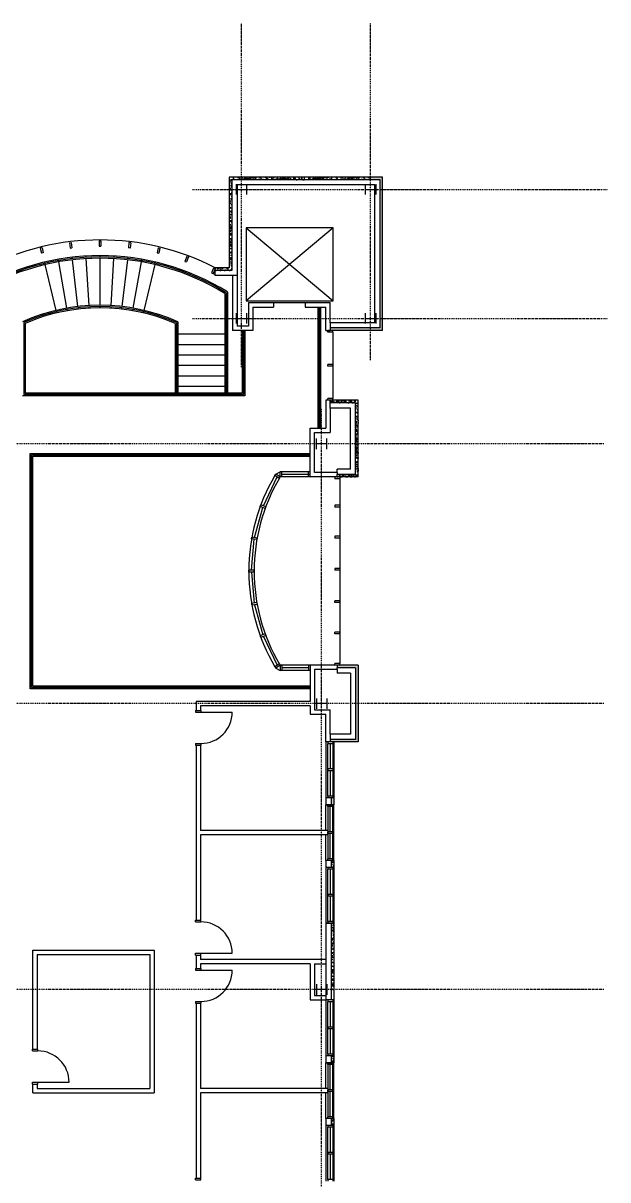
# Model space of a CAD drawing. Header units: inches. Extents: x -37 to 8263, y -3768 to 3636.
# Drawn here: x 2595 to 3265, y 86 to 1413 of the extents above; entities that cross this region are included whole.
import ezdxf

# ---------------------------------------------------------------- set-up
doc = ezdxf.new("R2010")
doc.units = ezdxf.units.IN
doc.header["$MEASUREMENT"] = 0
doc.linetypes.add('DASHDOTX2', pattern=[2, 1, -0.5, 0, -0.5])
for name, color, linetype in [('DOORS', 2, 'Continuous'), ('MECHANICAL', 5, 'Continuous'), ('poche', 1, 'Continuous'), ('SPECIALTIES', 1, 'Continuous'), ('STAIRS', 2, 'Continuous'), ('STRUCTURE', 1, 'DASHDOTX2'), ('WALLS', 4, 'Continuous'), ('WINDOWS', 2, 'Continuous')]:
    doc.layers.add(name, color=color, linetype=linetype)

msp = doc.modelspace()

# ---------------------------------------------------------------- hatches: boundary and pattern name
at = {"layer": 'poche'}
h = msp.add_hatch(dxfattribs=at)
h.set_pattern_fill('AR-SAND', color=256, scale=2, style=0)
h.paths.add_polyline_path([(2834.2, 1222.6), (2831.2, 1222.6), (2831.2, 1132.6), (2815.2, 1132.6), (2815.2, 1129.6), (2834.2, 1129.6)])
h.paths.add_polyline_path([(2834.2, 1233.6), (2845.2, 1233.6), (2845.2, 1236.6), (2831.2, 1236.6), (2831.2, 1222.6), (2834.2, 1222.6)])
h = msp.add_hatch(dxfattribs=at)
h.set_pattern_fill('AR-SAND', color=256, scale=2, style=0)
h.paths.add_polyline_path([(2993.2, 1236.6), (2845.2, 1236.6), (2845.2, 1233.6), (2993.2, 1233.6)])
h = msp.add_hatch(dxfattribs=at)
h.set_pattern_fill('AR-SAND', color=256, scale=2, style=0)
h.paths.add_polyline_path([(3007.2, 1222.6), (3004.2, 1222.6), (3004.2, 1074.6), (3007.2, 1074.6)])
h.paths.add_polyline_path([(3007.2, 1236.6), (2993.2, 1236.6), (2993.2, 1233.6), (3004.2, 1233.6), (3004.2, 1222.6), (3007.2, 1222.6)])
h.paths.add_polyline_path([(2993.2, 1063.6), (2947.2, 1063.6), (2947.2, 1060.6), (2993.2, 1060.6)])
h.paths.add_polyline_path([(3007.2, 1074.6), (3004.2, 1074.6), (3004.2, 1063.6), (2993.2, 1063.6), (2993.2, 1060.6), (3007.2, 1060.6)])
h = msp.add_hatch(dxfattribs=at)
h.set_pattern_fill('AR-SAND', color=256, scale=2, style=0)
h.paths.add_polyline_path([(2979.2, 980.6), (2947.2, 980.6), (2947.2, 977.6), (2976.2, 977.6), (2976.2, 930.6), (2979.2, 930.6)])
h.paths.add_polyline_path([(2979.2, 930.6), (2976.2, 930.6), (2976.2, 895.6), (2955.2, 895.6), (2955.2, 892.6), (2956.2, 892.6), (2958.2, 892.6), (2979.2, 892.6)])
h = msp.add_hatch(dxfattribs=at)
h.set_pattern_fill('AR-SAND', color=256, scale=2, style=0)
h.paths.add_polyline_path([(2979.2, 676.6), (2955.2, 676.6), (2955.2, 673.6), (2976.2, 673.6), (2976.2, 632.6), (2979.2, 632.6)])
h.paths.add_polyline_path([(2979.2, 632.6), (2976.2, 632.6), (2976.2, 591.6), (2947.2, 591.6), (2947.2, 588.6), (2979.2, 588.6)])
h.paths.add_polyline_path([(2951.2, 524.6), (2948.2, 524.6), (2948.2, 516.6), (2950.2, 516.6), (2951.2, 516.6)])
h = msp.add_hatch(dxfattribs=at)
h.set_pattern_fill('AR-SAND', color=256, scale=2, style=0)
h.paths.add_polyline_path([(2951.2, 380.6), (2948.2, 380.6), (2948.2, 304.6), (2951.2, 304.6)])
h.paths.add_polyline_path([(2951.2, 452.6), (2948.2, 452.6), (2948.2, 444.6), (2950.2, 444.6), (2951.2, 444.6)])
h = msp.add_hatch(dxfattribs=at)
h.set_pattern_fill('AR-SAND', color=256, scale=2, style=0)
h.paths.add_polyline_path([(2951.2, 228.6), (2948.2, 228.6), (2948.2, 220.6), (2950.2, 220.6), (2951.2, 220.6)])
h.paths.add_polyline_path([(2951.2, 156.6), (2948.2, 156.6), (2948.2, 148.6), (2950.2, 148.6), (2951.2, 148.6)])

# ---------------------------------------------------------------- linework, layer by layer
at = {"layer": 'DOORS', "linetype": 'Continuous'}
for p, q in [((2792.7, 624.9), (2798.7, 624.9)), ((2792.7, 624.9), (2792.7, 622.9)), ((2798.7, 624.9), (2798.7, 622.9)), ((2792.7, 622.9), (2798.7, 622.9)), ((2792.7, 586.9), (2798.7, 586.9)), ((2792.7, 586.9), (2792.7, 584.9)), ((2792.7, 584.9), (2798.7, 584.9)), ((2798.7, 586.9), (2798.7, 584.9)), ((2792.7, 382.2), (2792.7, 384.2)), ((2792.7, 384.2), (2798.7, 384.2)), ((2792.7, 382.2), (2798.7, 382.2)), ((2798.7, 382.2), (2798.7, 384.2)), ((2792.7, 344.2), (2792.7, 346.2)), ((2792.7, 346.2), (2798.7, 346.2)), ((2798.7, 344.2), (2798.7, 346.2)), ((2792.7, 344.2), (2798.7, 344.2)), ((2792.7, 328.9), (2798.7, 328.9)), ((2792.7, 328.9), (2792.7, 326.9)), ((2792.7, 326.9), (2798.7, 326.9)), ((2798.7, 328.9), (2798.7, 326.9)), ((2792.7, 290.9), (2798.7, 290.9)), ((2792.7, 290.9), (2792.7, 288.9)), ((2792.7, 288.9), (2798.7, 288.9)), ((2798.7, 290.9), (2798.7, 288.9)), ((2605.7, 234.2), (2605.7, 236.2)), ((2605.7, 236.2), (2611.7, 236.2)), ((2605.7, 234.2), (2611.7, 234.2)), ((2611.7, 234.2), (2611.7, 236.2)), ((2605.7, 196.2), (2605.7, 198.2)), ((2605.7, 198.2), (2611.7, 198.2)), ((2605.7, 196.2), (2611.7, 196.2)), ((2611.7, 196.2), (2611.7, 198.2)), ((2792.7, 86.2), (2792.7, 88.2)), ((2792.7, 88.2), (2798.7, 88.2)), ((2792.7, 86.2), (2798.7, 86.2)), ((2798.7, 86.2), (2798.7, 88.2))]:
    msp.add_line(p, q, dxfattribs=at)
at = {"layer": 'DOORS', "color": 4, "linetype": 'Continuous'}
for p, q in [((2798.7, 622.9), (2834.7, 622.9)), ((2798.7, 346.2), (2834.7, 346.2)), ((2798.7, 326.9), (2834.7, 326.9)), ((2611.7, 198.2), (2647.7, 198.2))]:
    msp.add_line(p, q, dxfattribs=at)
at = {"layer": 'DOORS', "color": 1, "linetype": 'Continuous'}
for centre, start, end in [((2798.7, 622.9), 270, 0), ((2798.7, 346.2), 0, 90), ((2798.7, 326.9), 270, 0), ((2611.7, 198.2), 0, 90)]:
    msp.add_arc(centre, 36, start, end, dxfattribs=at)
at = {"layer": 'MECHANICAL', "color": 3}
for p, q in [((2950.6, 1178.6), (2850.6, 1178.6)), ((2850.6, 1178.6), (2850.6, 1094.6)), ((2950.6, 1094.6), (2950.6, 1178.6)), ((2850.6, 1094.6), (2950.6, 1094.6))]:
    msp.add_line(p, q, dxfattribs=at)
at = {"layer": 'MECHANICAL', "color": 1}
for p, q in [((2850.6, 1178.6), (2950.6, 1094.6)), ((2950.6, 1178.6), (2850.6, 1094.6))]:
    msp.add_line(p, q, dxfattribs=at)
at = {"layer": 'poche', "color": 2}
for p, q in [((3004.2, 1233.6), (2834.2, 1233.6)), ((2834.2, 1233.6), (2834.2, 1129.6)), ((3004.2, 1063.6), (3004.2, 1233.6)), ((2834.2, 1129.6), (2815.2, 1129.6)), ((3004.2, 1063.6), (2947.2, 1063.6)), ((2976.2, 977.6), (2947.2, 977.6)), ((2976.2, 895.6), (2976.2, 977.6)), ((2976.2, 895.6), (2955.2, 895.6)), ((2976.2, 673.6), (2955.2, 673.6)), ((2976.2, 673.6), (2976.2, 591.6)), ((2976.2, 591.6), (2947.2, 591.6)), ((2948.2, 524.6), (2948.2, 516.6)), ((2948.2, 452.6), (2948.2, 444.6)), ((2948.2, 380.6), (2948.2, 292.6)), ((2948.2, 228.6), (2948.2, 220.6)), ((2948.2, 156.6), (2948.2, 148.6))]:
    msp.add_line(p, q, dxfattribs=at)
at = {"layer": 'SPECIALTIES', "color": 1}
for p, q in [((2933.2, 948.6), (2933.2, 1087.6)), ((2934.7, 948.6), (2934.7, 1087.6)), ((2847.7, 1060.6), (2847.7, 987.1)), ((2849.2, 1060.6), (2849.2, 985.6)), ((2849.2, 985.6), (2594.2, 985.6)), ((2847.7, 987.1), (2595.7, 987.1))]:
    msp.add_line(p, q, dxfattribs=at)
for points in [[(2924.2, 649.6), (2603.2, 649.6), (2603.2, 919.6), (2924.2, 919.6)], [(2924.2, 651.1), (2604.7, 651.1), (2604.7, 918.1), (2924.2, 918.1)]]:
    msp.add_lwpolyline(points, dxfattribs=at)
at = {"layer": 'STAIRS'}
for p, q in [((2635.5, 1140.9), (2635.3, 1142.4)), ((2651.3, 1143.2), (2651.2, 1144.7)), ((2657.8, 1088.1), (2651.5, 1141.7)), ((2667.2, 1144.6), (2667.2, 1146.1)), ((2670.5, 1089.2), (2667.3, 1143.1)), ((2683.2, 1145.1), (2683.2, 1146.6)), ((2683.2, 1089.6), (2683.2, 1143.6)), ((2696, 1089.2), (2699.1, 1143.1)), ((2699.2, 1144.6), (2699.3, 1146.1)), ((2708.7, 1088.1), (2714.9, 1141.7)), ((2715.1, 1143.2), (2715.3, 1144.7)), ((2730.9, 1140.9), (2731.2, 1142.4)), ((2619.9, 1137.7), (2619.5, 1139.1)), ((2632.7, 1083.7), (2620.2, 1136.2)), ((2645.2, 1086.2), (2635.8, 1139.4)), ((2721.3, 1086.2), (2730.7, 1139.4)), ((2733.8, 1083.7), (2746.2, 1136.2)), ((2746.6, 1137.7), (2746.9, 1139.1)), ((2829.2, 1104.8), (2829.2, 988.6)), ((2633.4, 1080.7), (2633, 1082.2)), ((2645.7, 1083.3), (2645.4, 1084.8)), ((2658.1, 1085.1), (2657.9, 1086.6)), ((2670.7, 1086.2), (2670.6, 1087.7)), ((2683.2, 1086.6), (2683.2, 1088.1)), ((2695.8, 1086.2), (2695.9, 1087.7)), ((2708.3, 1085.1), (2708.5, 1086.6)), ((2720.8, 1083.3), (2721, 1084.8)), ((2733.1, 1080.7), (2733.4, 1082.2)), ((2595.7, 1056.7), (2597.2, 1056.7)), ((2770.7, 1056.7), (2769.2, 1056.7)), ((2772.2, 1056.7), (2826.2, 1056.7)), ((2827.7, 1056.7), (2829.2, 1056.7)), ((2597.2, 1044.7), (2595.7, 1044.7)), ((2769.2, 1044.7), (2770.7, 1044.7)), ((2772.2, 1044.7), (2826.2, 1044.7)), ((2827.7, 1044.7), (2829.2, 1044.7)), ((2597.2, 1032.7), (2595.7, 1032.7)), ((2769.2, 1032.7), (2770.7, 1032.7)), ((2772.2, 1032.7), (2826.2, 1032.7)), ((2827.7, 1032.7), (2829.2, 1032.7)), ((2597.2, 1020.7), (2595.7, 1020.7)), ((2597.2, 1008.7), (2595.7, 1008.7)), ((2769.2, 1020.7), (2770.7, 1020.7)), ((2769.2, 1008.7), (2770.7, 1008.7)), ((2772.2, 1020.7), (2826.2, 1020.7)), ((2772.2, 1008.7), (2826.2, 1008.7)), ((2827.7, 1020.7), (2829.2, 1020.7)), ((2827.7, 1008.7), (2829.2, 1008.7)), ((2769.2, 996.7), (2770.7, 996.7)), ((2772.2, 996.7), (2826.2, 996.7)), ((2827.7, 996.7), (2829.2, 996.7))]:
    msp.add_line(p, q, dxfattribs=at)
at = {"layer": 'STAIRS', "color": 1}
for p, q in [((2826.2, 1103.2), (2826.2, 988.6)), ((2827.7, 1104), (2827.7, 988.6)), ((2595.7, 1069.7), (2595.7, 987.1)), ((2770.7, 1069.7), (2770.7, 988.6)), ((2772.2, 1070.7), (2772.2, 988.6))]:
    msp.add_line(p, q, dxfattribs=at)
at = {"layer": 'STAIRS', "color": 2, "linetype": 'Continuous'}
msp.add_line((2597.2, 1068.7), (2597.2, 988.6), dxfattribs=at)
at = {"layer": 'STAIRS', "color": 2}
msp.add_line((2769.2, 1068.7), (2769.2, 988.6), dxfattribs=at)
msp.add_arc((2683.2, 870.3), 276.3, 58.0954, 121.9046, dxfattribs=at)
at = {"layer": 'STAIRS', "color": 1}
for radius, start, end in [(274.8, 58.2689, 121.7311), (273.3, 58.4441, 121.5559)]:
    msp.add_arc((2683.2, 870.3), radius, start, end, dxfattribs=at)
at = {"layer": 'STAIRS', "color": 1, "linetype": 'Continuous'}
for radius, start, end in [(219.3, 66.0506, 113.9494), (217.8, 66.3069, 113.6931)]:
    msp.add_arc((2683.2, 870.3), radius, start, end, dxfattribs=at)
at = {"layer": 'STAIRS', "color": 2, "linetype": 'Continuous'}
msp.add_arc((2683.2, 870.3), 216.3, 66.5663, 113.4337, dxfattribs=at)
at = {"layer": 'STRUCTURE'}
for p, q in [((2845.2, 1018.6), (2845.2, 1413.3)), ((2993.2, 1026.6), (2993.2, 1413.3)), ((2789.2, 1222.6), (3265.4, 1222.6)), ((2789.2, 1074.6), (3265.4, 1074.6)), ((2937.2, -620.2), (2937.2, 971.4)), ((3260.8, 930.6), (686.5, 930.6)), ((3260.8, 632.6), (686.5, 632.6)), ((3260.8, 304.6), (686.5, 304.6))]:
    msp.add_line(p, q, dxfattribs=at)
at = {"layer": 'STRUCTURE', "color": 5, "linetype": 'Continuous'}
for p, q in [((2839.2, 1228.6), (2839.2, 1216.6)), ((2839.2, 1222.6), (2851.2, 1222.6)), ((2851.2, 1228.6), (2851.2, 1216.6)), ((2987.2, 1228.6), (2987.2, 1216.6)), ((2987.2, 1222.6), (2999.2, 1222.6)), ((2999.2, 1228.6), (2999.2, 1216.6)), ((2839.2, 1080.6), (2839.2, 1068.6)), ((2851.2, 1080.6), (2851.2, 1068.6)), ((2987.2, 1080.6), (2987.2, 1068.6)), ((2999.2, 1080.6), (2999.2, 1068.6)), ((2839.2, 1074.6), (2851.2, 1074.6)), ((2987.2, 1074.6), (2999.2, 1074.6)), ((2931.2, 924.6), (2931.2, 936.6)), ((2943.2, 930.6), (2931.2, 930.6)), ((2943.2, 924.6), (2943.2, 936.6)), ((2931.2, 638.6), (2931.2, 626.6)), ((2943.2, 638.6), (2943.2, 626.6)), ((2943.2, 632.6), (2931.2, 632.6)), ((2931.2, 310.6), (2931.2, 298.6)), ((2943.2, 310.6), (2943.2, 298.6)), ((2943.2, 304.6), (2931.2, 304.6))]:
    msp.add_line(p, q, dxfattribs=at)
at = {"layer": 'WALLS', "color": 5}
for p, q in [((3007.2, 1236.6), (2831.2, 1236.6)), ((2831.2, 1236.6), (2831.2, 1132.6)), ((3007.2, 1060.6), (3007.2, 1236.6)), ((2831.2, 1132.6), (2815.2, 1132.6)), ((3007.2, 1060.6), (2947.2, 1060.6)), ((2979.2, 980.6), (2947.2, 980.6)), ((2979.2, 892.6), (2979.2, 980.6)), ((2979.2, 892.6), (2955.2, 892.6)), ((2979.2, 676.6), (2955.2, 676.6)), ((2979.2, 676.6), (2979.2, 588.6)), ((2979.2, 588.6), (2942.2, 588.6)), ((2951.2, 524.6), (2951.2, 516.6)), ((2951.2, 452.6), (2951.2, 444.6)), ((2951.2, 380.6), (2951.2, 292.6)), ((2951.2, 228.6), (2951.2, 220.6)), ((2951.2, 156.6), (2951.2, 148.6))]:
    msp.add_line(p, q, dxfattribs=at)
at = {"layer": 'WALLS'}
for p, q in [((2998.2, 1227.6), (2840.2, 1227.6)), ((2840.2, 1227.6), (2840.2, 1123.6)), ((2998.2, 1069.6), (2998.2, 1227.6)), ((2840.2, 1123.6), (2815.2, 1123.6)), ((2835.2, 1123.6), (2835.2, 1060.6)), ((2840.2, 1123.6), (2840.2, 1065.6)), ((2853.2, 1092.6), (2853.2, 1065.6)), ((2853.2, 1092.6), (2882.2, 1092.6)), ((2882.2, 1092.6), (2882.2, 1087.6)), ((2918.2, 1092.6), (2918.2, 1087.6)), ((2918.2, 1092.6), (2947.2, 1092.6)), ((2947.2, 1069.6), (2947.2, 1092.6)), ((2858.2, 1087.6), (2882.2, 1087.6)), ((2858.2, 1087.6), (2858.2, 1060.6)), ((2918.2, 1087.6), (2942.2, 1087.6)), ((2942.2, 1060.6), (2942.2, 1087.6)), ((2853.2, 1065.6), (2840.2, 1065.6)), ((2858.2, 1060.6), (2835.2, 1060.6)), ((2942.2, 1060.6), (2947.2, 1060.6)), ((2942.2, 980.6), (2942.2, 948.6)), ((2947.2, 980.6), (2942.2, 980.6)), ((2947.2, 971.6), (2947.2, 943.6)), ((2970.2, 901.6), (2970.2, 971.6)), ((2924.2, 892.6), (2924.2, 948.6)), ((2924.2, 948.6), (2942.2, 948.6)), ((2929.2, 897.6), (2929.2, 943.6)), ((2929.2, 943.6), (2947.2, 943.6)), ((2956.2, 892.6), (2924.2, 892.6)), ((2955.2, 897.6), (2929.2, 897.6)), ((2955.2, 897.6), (2955.2, 901.6)), ((2955.2, 892.6), (2955.2, 895.6)), ((2924.2, 676.6), (2924.2, 635.1)), ((2956.2, 676.6), (2924.2, 676.6)), ((2929.2, 671.6), (2929.2, 625.6)), ((2955.2, 671.6), (2929.2, 671.6)), ((2955.2, 676.6), (2955.2, 673.6)), ((2955.2, 671.6), (2955.2, 667.6)), ((2970.2, 667.6), (2970.2, 597.6)), ((2924.2, 635.1), (2793.2, 635.1)), ((2793.2, 635.1), (2793.2, 624.9)), ((2924.2, 630.1), (2798.2, 630.1)), ((2798.2, 630.1), (2798.2, 624.9)), ((2924.2, 630.1), (2924.2, 620.6)), ((2929.2, 625.6), (2947.2, 625.6)), ((2947.2, 597.6), (2947.2, 625.6)), ((2924.2, 620.6), (2942.2, 620.6)), ((2942.2, 588.6), (2942.2, 620.6)), ((2793.2, 584.9), (2793.2, 384.2)), ((2798.2, 584.9), (2798.2, 487.1)), ((2942.2, 524.6), (2942.2, 516.6)), ((2944.2, 487.1), (2798.2, 487.1)), ((2944.2, 482.1), (2798.2, 482.1)), ((2798.2, 482.1), (2798.2, 384.2)), ((2944.2, 487.1), (2944.2, 482.1)), ((2942.2, 452.6), (2942.2, 444.6)), ((2942.2, 380.6), (2942.2, 292.6)), ((2606.2, 349.6), (2745.2, 349.6)), ((2606.2, 236.2), (2606.2, 349.6)), ((2745.2, 349.6), (2745.2, 186.1)), ((2611.2, 344.6), (2611.2, 236.2)), ((2611.2, 344.6), (2740.2, 344.6)), ((2740.2, 344.6), (2740.2, 191.1)), ((2793.2, 344.2), (2793.2, 328.9)), ((2798.2, 344.2), (2798.2, 339.1)), ((2942.2, 339.1), (2798.2, 339.1)), ((2924.2, 334.1), (2798.2, 334.1)), ((2798.2, 334.1), (2798.2, 328.9)), ((2924.2, 334.1), (2924.2, 292.6)), ((2924.2, 292.6), (2942.2, 292.6)), ((2793.2, 288.9), (2793.2, 88.2)), ((2798.2, 288.9), (2798.2, 191.1)), ((2942.2, 228.6), (2942.2, 220.6)), ((2606.2, 186.1), (2606.2, 196.2)), ((2606.2, 186.1), (2745.2, 186.1)), ((2611.2, 196.2), (2611.2, 191.1)), ((2611.2, 191.1), (2740.2, 191.1)), ((2944.2, 191.1), (2798.2, 191.1)), ((2798.2, 186.1), (2798.2, 88.2)), ((2944.2, 186.1), (2798.2, 186.1)), ((2944.2, 191.1), (2944.2, 186.1)), ((2942.2, 156.6), (2942.2, 148.6))]:
    msp.add_line(p, q, dxfattribs=at)
at = {"layer": 'WALLS', "color": 4}
for p, q in [((2815.2, 1123.6), (2815.2, 1132.6)), ((2998.2, 1069.6), (2947.2, 1069.6)), ((2970.2, 971.6), (2947.2, 971.6)), ((2970.2, 901.6), (2955.2, 901.6)), ((2970.2, 667.6), (2955.2, 667.6)), ((2970.2, 597.6), (2947.2, 597.6)), ((2951.2, 524.6), (2942.2, 524.6)), ((2951.2, 516.6), (2942.2, 516.6)), ((2942.2, 516.6), (2951.2, 516.6)), ((2942.2, 516.6), (2951.2, 516.6)), ((2951.2, 452.6), (2942.2, 452.6)), ((2951.2, 444.6), (2942.2, 444.6)), ((2951.2, 380.6), (2942.2, 380.6)), ((2942.2, 380.6), (2951.2, 380.6)), ((2942.2, 380.6), (2951.2, 380.6)), ((2951.2, 292.6), (2942.2, 292.6)), ((2951.2, 228.6), (2942.2, 228.6)), ((2951.2, 220.6), (2942.2, 220.6)), ((2942.2, 220.6), (2951.2, 220.6)), ((2942.2, 220.6), (2951.2, 220.6)), ((2951.2, 156.6), (2942.2, 156.6)), ((2951.2, 148.6), (2942.2, 148.6))]:
    msp.add_line(p, q, dxfattribs=at)
at = {"layer": 'WALLS', "color": 1}
msp.add_line((2882.2, 1092.6), (2918.2, 1092.6), dxfattribs=at)
at = {"layer": 'WALLS', "color": 2}
for p, q in [((2936.2, 948.6), (2936.2, 1087.6)), ((2947.2, 1069.6), (2947.2, 1060.6)), ((2846.2, 1060.6), (2846.2, 988.6)), ((2846.2, 988.6), (2597.2, 988.6)), ((2947.2, 971.6), (2947.2, 980.6)), ((2955.2, 897.6), (2955.2, 895.6)), ((2955.2, 671.6), (2955.2, 673.6)), ((2947.2, 597.6), (2947.2, 588.6)), ((2929.2, 334.1), (2942.2, 334.1)), ((2929.2, 334.1), (2929.2, 297.6)), ((2929.2, 297.6), (2942.2, 297.6))]:
    msp.add_line(p, q, dxfattribs=at)
msp.add_lwpolyline([(2924.2, 652.6), (2606.2, 652.6), (2606.2, 916.6), (2924.2, 916.6)], dxfattribs=at)
at = {"layer": 'WINDOWS', "linetype": 'Continuous'}
for p, q in [((2616.6, 1155.5), (2614.6, 1155.1)), ((2614.6, 1155.1), (2616, 1149.2)), ((2616.6, 1155.5), (2618, 1149.7)), ((2648.2, 1161.2), (2650.2, 1161.5)), ((2648.2, 1161.2), (2648.9, 1155.3)), ((2648.9, 1155.3), (2650.9, 1155.5)), ((2650.2, 1161.5), (2650.9, 1155.5)), ((2682.2, 1163.4), (2684.2, 1163.4)), ((2682.2, 1163.4), (2682.2, 1157.4)), ((2682.2, 1157.4), (2684.2, 1157.4)), ((2684.2, 1163.4), (2684.2, 1157.4)), ((2716.3, 1161.5), (2715.6, 1155.5)), ((2717.6, 1155.3), (2715.6, 1155.5)), ((2718.3, 1161.2), (2716.3, 1161.5)), ((2718.3, 1161.2), (2717.6, 1155.3)), ((2749.9, 1155.5), (2748.5, 1149.7)), ((2749.9, 1155.5), (2751.8, 1155.1)), ((2751.8, 1155.1), (2750.4, 1149.2)), ((2618, 1149.7), (2616, 1149.2)), ((2748.5, 1149.7), (2750.4, 1149.2)), ((2782.5, 1145.7), (2780.4, 1140)), ((2784.4, 1145), (2782.3, 1139.3)), ((2782.5, 1145.7), (2784.4, 1145)), ((2780.4, 1140), (2782.3, 1139.3)), ((2813.3, 1132.2), (2810.9, 1126.7)), ((2815.1, 1131.4), (2812.7, 1125.9)), ((2813.3, 1132.2), (2815.1, 1131.4)), ((2810.9, 1126.7), (2815.2, 1124.8)), ((2944.2, 1058.6), (2944.2, 1060.6)), ((2950.2, 1060.6), (2944.2, 1060.6)), ((2950.2, 1058.6), (2944.2, 1058.6)), ((2950.2, 1058.6), (2950.2, 1060.6)), ((2944.2, 1019.6), (2944.2, 1021.6)), ((2950.2, 1021.6), (2944.2, 1021.6)), ((2950.2, 1019.6), (2944.2, 1019.6)), ((2950.2, 1019.6), (2950.2, 1021.6)), ((2944.2, 980.6), (2944.2, 982.6)), ((2950.2, 982.6), (2944.2, 982.6)), ((2950.2, 980.6), (2950.2, 982.6)), ((2950.2, 980.6), (2944.2, 980.6)), ((2883.6, 894.2), (2884.8, 895.9)), ((2888.6, 890.9), (2883.6, 894.2)), ((2889.7, 892.6), (2884.8, 895.9)), ((2888.6, 890.9), (2889.7, 892.6)), ((2891.7, 898.6), (2889.7, 898.6)), ((2889.7, 892.6), (2889.7, 898.6)), ((2891.7, 892.6), (2889.7, 892.6)), ((2891.7, 892.6), (2891.7, 898.6)), ((2924.2, 898.6), (2922.2, 898.6)), ((2922.2, 892.6), (2922.2, 898.6)), ((2924.2, 892.6), (2922.2, 892.6)), ((2924.2, 892.6), (2924.2, 898.6)), ((2958.2, 892.6), (2952.2, 892.6)), ((2952.2, 892.6), (2952.2, 890.6)), ((2958.2, 890.6), (2952.2, 890.6)), ((2958.2, 892.6), (2958.2, 890.6)), ((2866.9, 858.7), (2867.6, 860.6)), ((2872.5, 856.6), (2866.9, 858.7)), ((2873.2, 858.5), (2867.6, 860.6)), ((2872.5, 856.6), (2873.2, 858.5)), ((2958.2, 860.1), (2952.2, 860.1)), ((2952.2, 860.1), (2952.2, 858.1)), ((2958.2, 858.1), (2952.2, 858.1)), ((2958.2, 860.1), (2958.2, 858.1)), ((2857, 821.7), (2857.3, 823.7)), ((2863.2, 822.6), (2857.3, 823.7)), ((2958.2, 824.6), (2952.2, 824.6)), ((2952.2, 824.6), (2952.2, 822.6)), ((2958.2, 824.6), (2958.2, 822.6)), ((2862.9, 820.7), (2857, 821.7)), ((2862.9, 820.7), (2863.2, 822.6)), ((2958.2, 822.6), (2952.2, 822.6)), ((2859.7, 785.6), (2853.7, 785.6)), ((2853.7, 785.6), (2853.7, 783.6)), ((2859.7, 785.6), (2853.7, 785.6)), ((2853.7, 783.6), (2853.7, 785.6)), ((2859.7, 783.6), (2853.7, 783.6)), ((2859.7, 783.6), (2853.7, 783.6)), ((2859.7, 785.6), (2859.7, 783.6)), ((2859.7, 783.6), (2859.7, 785.6)), ((2952.2, 787.6), (2952.2, 785.6)), ((2958.2, 787.6), (2952.2, 787.6)), ((2958.2, 785.6), (2952.2, 785.6)), ((2958.2, 787.6), (2958.2, 785.6)), ((2862.9, 748.5), (2857, 747.4)), ((2857, 747.4), (2857.3, 745.4)), ((2863.2, 746.5), (2857.3, 745.4)), ((2862.9, 748.5), (2863.2, 746.5)), ((2952.2, 748.6), (2952.2, 750.6)), ((2958.2, 750.6), (2952.2, 750.6)), ((2958.2, 748.6), (2952.2, 748.6)), ((2958.2, 748.6), (2958.2, 750.6)), ((2872.5, 712.5), (2866.9, 710.4)), ((2866.9, 710.4), (2867.6, 708.6)), ((2873.2, 710.6), (2867.6, 708.6)), ((2872.5, 712.5), (2873.2, 710.6)), ((2952.2, 712.6), (2952.2, 714.6)), ((2958.2, 714.6), (2952.2, 714.6)), ((2958.2, 712.6), (2952.2, 712.6)), ((2958.2, 712.6), (2958.2, 714.6)), ((2888.6, 678.2), (2883.6, 674.9)), ((2888.6, 678.2), (2889.7, 676.6)), ((2952.2, 676.6), (2952.2, 678.6)), ((2958.2, 678.6), (2952.2, 678.6)), ((2958.2, 676.6), (2958.2, 678.6)), ((2883.6, 674.9), (2884.8, 673.3)), ((2889.7, 676.6), (2884.8, 673.3)), ((2891.7, 676.6), (2889.7, 676.6)), ((2889.7, 676.6), (2889.7, 670.6)), ((2891.7, 670.6), (2889.7, 670.6)), ((2891.7, 676.6), (2891.7, 670.6)), ((2924.2, 676.6), (2922.2, 676.6)), ((2922.2, 676.6), (2922.2, 670.6)), ((2924.2, 670.6), (2922.2, 670.6)), ((2924.2, 676.6), (2924.2, 670.6)), ((2958.2, 676.6), (2952.2, 676.6)), ((2950.2, 588.6), (2944.2, 588.6)), ((2944.2, 588.6), (2944.2, 586.6)), ((2950.2, 586.6), (2944.2, 586.6)), ((2950.2, 588.6), (2950.2, 586.6)), ((2950.2, 557.6), (2944.2, 557.6)), ((2944.2, 557.6), (2944.2, 555.6)), ((2950.2, 557.6), (2950.2, 555.6)), ((2950.2, 555.6), (2944.2, 555.6)), ((2950.2, 526.6), (2944.2, 526.6)), ((2944.2, 526.6), (2944.2, 524.6)), ((2950.2, 524.6), (2944.2, 524.6)), ((2950.2, 526.6), (2950.2, 524.6)), ((2950.2, 516.6), (2944.2, 516.6)), ((2944.2, 514.6), (2944.2, 516.6)), ((2950.2, 514.6), (2944.2, 514.6)), ((2950.2, 514.6), (2950.2, 516.6)), ((2950.2, 485.6), (2944.2, 485.6)), ((2944.2, 483.6), (2944.2, 485.6)), ((2950.2, 483.6), (2944.2, 483.6)), ((2950.2, 483.6), (2950.2, 485.6)), ((2950.2, 454.6), (2944.2, 454.6)), ((2944.2, 452.6), (2944.2, 454.6)), ((2950.2, 452.6), (2944.2, 452.6)), ((2950.2, 452.6), (2950.2, 454.6)), ((2950.2, 444.6), (2944.2, 444.6)), ((2944.2, 444.6), (2944.2, 442.6)), ((2950.2, 442.6), (2944.2, 442.6)), ((2950.2, 444.6), (2950.2, 442.6)), ((2950.2, 413.6), (2944.2, 413.6)), ((2944.2, 413.6), (2944.2, 411.6)), ((2950.2, 411.6), (2944.2, 411.6)), ((2950.2, 413.6), (2950.2, 411.6)), ((2950.2, 382.6), (2944.2, 382.6)), ((2944.2, 382.6), (2944.2, 380.6)), ((2950.2, 380.6), (2944.2, 380.6)), ((2950.2, 382.6), (2950.2, 380.6)), ((2950.2, 292.6), (2944.2, 292.6)), ((2944.2, 292.6), (2944.2, 290.6)), ((2950.2, 292.6), (2950.2, 290.6)), ((2950.2, 290.6), (2944.2, 290.6)), ((2950.2, 261.6), (2944.2, 261.6)), ((2944.2, 261.6), (2944.2, 259.6)), ((2950.2, 259.6), (2944.2, 259.6)), ((2950.2, 261.6), (2950.2, 259.6)), ((2950.2, 230.6), (2944.2, 230.6)), ((2944.2, 230.6), (2944.2, 228.6)), ((2950.2, 228.6), (2944.2, 228.6)), ((2950.2, 230.6), (2950.2, 228.6)), ((2950.2, 220.6), (2944.2, 220.6)), ((2944.2, 218.6), (2944.2, 220.6)), ((2950.2, 218.6), (2944.2, 218.6)), ((2950.2, 218.6), (2950.2, 220.6)), ((2950.2, 189.6), (2944.2, 189.6)), ((2944.2, 187.6), (2944.2, 189.6)), ((2950.2, 187.6), (2944.2, 187.6)), ((2950.2, 187.6), (2950.2, 189.6)), ((2950.2, 158.6), (2944.2, 158.6)), ((2944.2, 156.6), (2944.2, 158.6)), ((2950.2, 156.6), (2944.2, 156.6)), ((2950.2, 148.6), (2944.2, 148.6)), ((2944.2, 148.6), (2944.2, 146.6)), ((2950.2, 146.6), (2944.2, 146.6)), ((2950.2, 156.6), (2950.2, 158.6)), ((2950.2, 148.6), (2950.2, 146.6)), ((2950.2, 117.6), (2944.2, 117.6)), ((2944.2, 117.6), (2944.2, 115.6)), ((2950.2, 115.6), (2944.2, 115.6)), ((2950.2, 117.6), (2950.2, 115.6)), ((2950.2, 86.6), (2944.2, 86.6)), ((2944.2, 86.6), (2944.2, 84.6)), ((2950.2, 86.6), (2950.2, 84.6))]:
    msp.add_line(p, q, dxfattribs=at)
at = {"layer": 'WINDOWS', "color": 3}
for p, q in [((2950.2, 1058.6), (2950.2, 982.6)), ((2870.4, 859.5), (2886.1, 892.6)), ((2860.3, 823.2), (2869.7, 857.7)), ((2856.7, 785.6), (2859.9, 821.2)), ((2856.7, 783.6), (2859.9, 747.9)), ((2860.3, 746), (2869.7, 711.5)), ((2870.4, 709.6), (2886.1, 676.6))]:
    msp.add_line(p, q, dxfattribs=at)
at = {"layer": 'WINDOWS', "color": 2}
for p, q in [((2884.8, 895.9), (2889.7, 898.6)), ((2884.8, 673.3), (2889.7, 670.6))]:
    msp.add_line(p, q, dxfattribs=at)
at = {"layer": 'WINDOWS', "color": 1, "linetype": 'Continuous'}
for p, q in [((2924.2, 898.6), (2891.7, 898.6)), ((2924.2, 892.6), (2891.7, 892.6)), ((2924.2, 676.6), (2891.7, 676.6)), ((2924.2, 670.6), (2891.7, 670.6)), ((2944.2, 526.6), (2944.2, 586.6)), ((2950.2, 586.6), (2950.2, 526.6)), ((2944.2, 514.6), (2944.2, 454.6)), ((2950.2, 454.6), (2950.2, 514.6)), ((2944.2, 382.6), (2944.2, 442.6)), ((2950.2, 442.6), (2950.2, 382.6)), ((2944.2, 230.6), (2944.2, 290.6)), ((2950.2, 290.6), (2950.2, 230.6)), ((2944.2, 218.6), (2944.2, 158.6)), ((2950.2, 158.6), (2950.2, 218.6)), ((2944.2, 86.6), (2944.2, 146.6)), ((2950.2, 146.6), (2950.2, 86.6))]:
    msp.add_line(p, q, dxfattribs=at)
at = {"layer": 'WINDOWS', "color": 3, "linetype": 'Continuous'}
for p, q in [((2924.2, 895.6), (2891.7, 895.6)), ((2958.2, 892.6), (2958.2, 678.6)), ((2922.2, 673.6), (2891.7, 673.6)), ((2947.2, 586.6), (2947.2, 557.6)), ((2947.2, 555.6), (2947.2, 526.6)), ((2947.2, 485.6), (2947.2, 514.6)), ((2947.2, 454.6), (2947.2, 483.6)), ((2947.2, 442.6), (2947.2, 413.6)), ((2947.2, 411.6), (2947.2, 382.6)), ((2947.2, 290.6), (2947.2, 261.6)), ((2947.2, 259.6), (2947.2, 230.6)), ((2947.2, 189.6), (2947.2, 218.6)), ((2947.2, 158.6), (2947.2, 187.6)), ((2947.2, 146.6), (2947.2, 117.6)), ((2947.2, 115.6), (2947.2, 86.6))]:
    msp.add_line(p, q, dxfattribs=at)
at = {"layer": 'WINDOWS', "color": 1}
for p, q in [((2942.2, 588.6), (2942.2, 524.6)), ((2951.2, 588.6), (2951.2, 524.6)), ((2942.2, 487.1), (2942.2, 516.6)), ((2951.2, 452.6), (2951.2, 516.6)), ((2942.2, 452.6), (2942.2, 482.1)), ((2942.2, 444.6), (2942.2, 380.6)), ((2951.2, 444.6), (2951.2, 380.6)), ((2942.2, 292.6), (2942.2, 228.6)), ((2951.2, 292.6), (2951.2, 228.6)), ((2942.2, 191.1), (2942.2, 220.6)), ((2951.2, 156.6), (2951.2, 220.6)), ((2942.2, 156.6), (2942.2, 186.1)), ((2942.2, 148.6), (2942.2, 84.6)), ((2951.2, 148.6), (2951.2, 84.6))]:
    msp.add_line(p, q, dxfattribs=at)
at = {"layer": 'WINDOWS', "color": 3}
msp.add_arc((2683.2, 876.3), 288.3, 62.746, 117.254, dxfattribs=at)
at = {"layer": 'WINDOWS', "color": 1}
for radius, start, end in [(216, 149.4956, 180), (210, 149.4956, 180), (216, 180, 210.5044), (210, 180, 210.5044)]:
    msp.add_arc((3069.8, 784.6), radius, start, end, dxfattribs=at)
at = {"layer": 'WINDOWS', "color": 2}
for p in [(2867.2, 859.6), (2857.1, 822.7), (2857.1, 746.4), (2867.2, 709.5)]:
    msp.add_point(p, dxfattribs=at)

doc.saveas('drawing.dxf')
